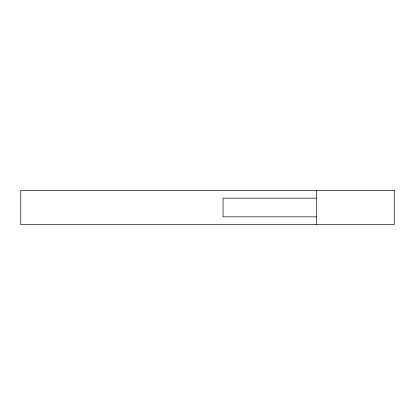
<?xml version="1.0" encoding="UTF-8"?>
<svg xmlns="http://www.w3.org/2000/svg" width="415" height="415" viewBox="0 0 415 415"><rect width="100%" height="100%" fill="white"/><g stroke="black" fill="none" stroke-linecap="round" stroke-linejoin="round"><path stroke-width="0.62" d="M316.438 198.163L223.063 198.163L223.063 216.838L316.438 216.838M316.438 190.381L316.438 224.619M394.25 190.381L20.75 190.381L20.75 224.619L394.25 224.619L394.25 190.381"/></g></svg>
